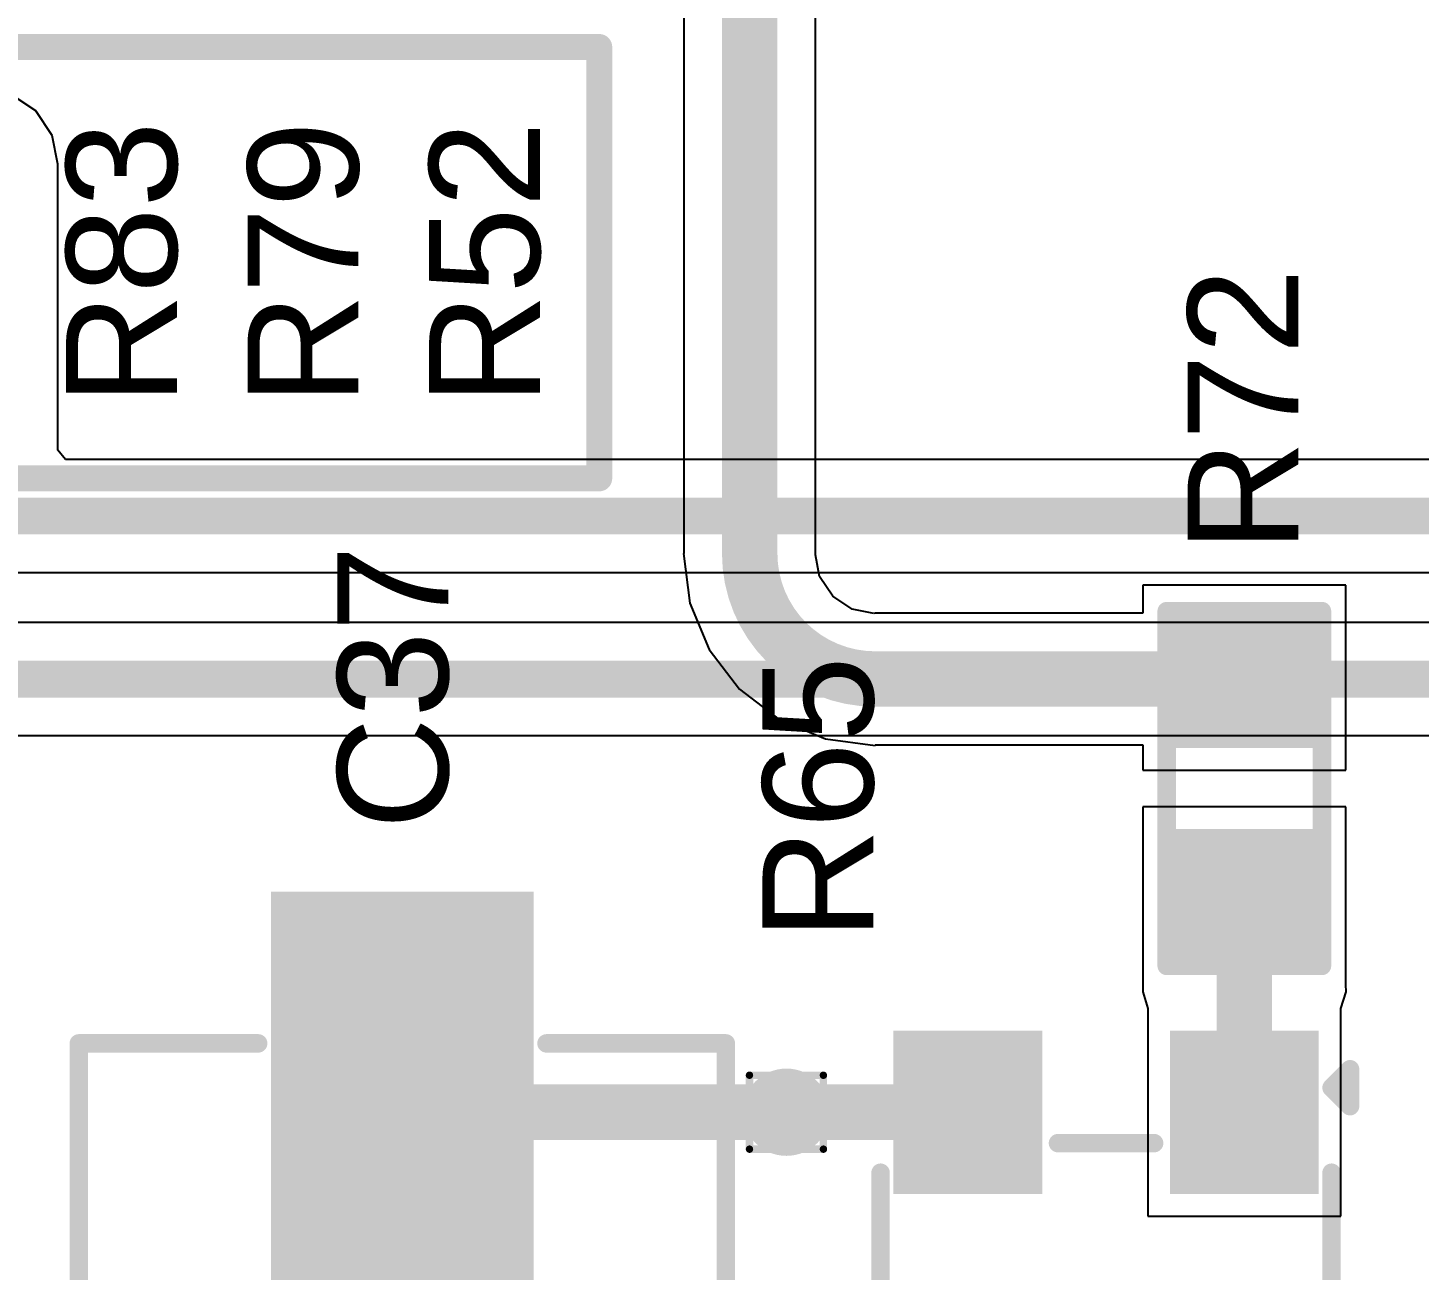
# Model space of a CAD drawing. Header units: inches. Extents: x -40 to 219, y 2 to 133.
# Drawn here: x 74.08 to 83.64, y 30.28 to 38.82 of the extents above; entities that cross this region are included whole.
import ezdxf

# ---------------------------------------------------------------- set-up
doc = ezdxf.new("R2010")
doc.units = ezdxf.units.IN
for name, color, linetype in [('Bottom Layer', 5, 'Continuous'), ('Drill Drawing', 1, 'Continuous'), ('Top Layer', 1, 'Continuous'), ('Top Overlay', 2, 'Continuous'), ('Top Paste', 8, 'Continuous'), ('Top Solder', 216, 'Continuous'), ('Via Holes', 16, 'Continuous')]:
    doc.layers.add(name, color=color, linetype=linetype)
doc.styles.add('Arial', font='', dxfattribs={"height": 0.2})
doc.styles.get('Arial').set_extended_font_data('Arial')

# ---------------------------------------------------------------- blocks, each defined once
blk = doc.blocks.new('R___0603_46')
at = {"layer": 'Top Layer'}
for points in [[(-0.3809999999999999, 0.4445), (-0.3809999999999999, -0.4445), (-1.143, -0.4445), (-1.143, 0.4445)], [(1.143, 0.4445), (1.143, -0.4445), (0.3809999999999999, -0.4445), (0.3809999999999999, 0.4445)]]:
    blk.add_hatch(color=1, dxfattribs=at).paths.add_polyline_path(points)
at = {"layer": 'Top Paste'}
for points in [[(-0.3809999999999999, 0.4445), (-0.3809999999999999, -0.4445), (-1.143, -0.4445), (-1.143, 0.4445)], [(1.143, 0.4445), (1.143, -0.4445), (0.3809999999999999, -0.4445), (0.3809999999999999, 0.4445)]]:
    blk.add_hatch(color=8, dxfattribs=at).paths.add_polyline_path(points)
at = {"layer": 'Top Solder'}
for points in [[(-0.2794, 0.5460999999999999), (-0.2794, -0.5460999999999999), (-1.2446, -0.5460999999999999), (-1.2446, 0.5460999999999999)], [(1.2446, 0.5460999999999999), (1.2446, -0.5460999999999999), (0.2794, -0.5460999999999999), (0.2794, 0.5460999999999999)]]:
    blk.add_hatch(color=216, dxfattribs=at).paths.add_polyline_path(points)
at = {"layer": 'Top Overlay'}
for points in [[(-1.2192, 0.5334, 0.127, 0.127, 0), (1.2192, 0.5334, 0.127, 0.127, 0)], [(-1.2192, 0.5334, 0.127, 0.127, 0), (-1.2192, -0.5334, 0.127, 0.127, 0)], [(1.2192, 0.5334, 0.127, 0.127, 0), (1.2192, -0.5334, 0.127, 0.127, 0)], [(-1.2192, -0.5334, 0.127, 0.127, 0), (1.2192, -0.5334, 0.127, 0.127, 0)]]:
    blk.add_lwpolyline(points, format="xyseb", dxfattribs=at)
for points in [[(-1.25095, 0.5334, 0.0635, 0.0635, 1), (-1.18745, 0.5334, 0.0635, 0.0635, 1)], [(-1.25095, 0.5334, 0.0635, 0.0635, 1), (-1.18745, 0.5334, 0.0635, 0.0635, 1)], [(1.18745, 0.5334, 0.0635, 0.0635, 1), (1.25095, 0.5334, 0.0635, 0.0635, 1)], [(1.18745, 0.5334, 0.0635, 0.0635, 1), (1.25095, 0.5334, 0.0635, 0.0635, 1)], [(-1.25095, -0.5334, 0.0635, 0.0635, 1), (-1.18745, -0.5334, 0.0635, 0.0635, 1)], [(-1.25095, -0.5334, 0.0635, 0.0635, 1), (-1.18745, -0.5334, 0.0635, 0.0635, 1)], [(1.18745, -0.5334, 0.0635, 0.0635, 1), (1.25095, -0.5334, 0.0635, 0.0635, 1)], [(1.18745, -0.5334, 0.0635, 0.0635, 1), (1.25095, -0.5334, 0.0635, 0.0635, 1)]]:
    blk.add_lwpolyline(points, format="xyseb", close=True, dxfattribs=at)
blk = doc.blocks.new('SOT_23_116')
at = {"layer": 'Top Layer'}
for points in [[(-0.41000045, 1.46000089), (0.41000045, 1.46000089), (0.41000045, 0.54000019), (-0.41000045, 0.54000019)], [(-1.36000109, -0.54000019), (-0.54000019, -0.54000019), (-0.54000019, -1.46000089), (-1.36000109, -1.46000089)], [(0.54000019, -0.54000019), (1.36000109, -0.54000019), (1.36000109, -1.46000089), (0.54000019, -1.46000089)]]:
    blk.add_hatch(color=1, dxfattribs=at).paths.add_polyline_path(points)
at = {"layer": 'Top Paste'}
for points in [[(-0.41000045, 1.46000089), (0.41000045, 1.46000089), (0.41000045, 0.54000019), (-0.41000045, 0.54000019)], [(-1.36000109, -0.54000019), (-0.54000019, -0.54000019), (-0.54000019, -1.46000089), (-1.36000109, -1.46000089)], [(0.54000019, -0.54000019), (1.36000109, -0.54000019), (1.36000109, -1.46000089), (0.54000019, -1.46000089)]]:
    blk.add_hatch(color=8, dxfattribs=at).paths.add_polyline_path(points)
at = {"layer": 'Top Solder'}
for points in [[(-0.51160045, 1.56160089), (0.51160045, 1.56160089), (0.51160045, 0.43840019), (-0.51160045, 0.43840019)], [(-1.46160109, -0.43840019), (-0.43840019, -0.43840019), (-0.43840019, -1.56160089), (-1.46160109, -1.56160089)], [(0.43840019, -0.43840019), (1.46160109, -0.43840019), (1.46160109, -1.56160089), (0.43840019, -1.56160089)]]:
    blk.add_hatch(color=216, dxfattribs=at).paths.add_polyline_path(points)
at = {"layer": 'Top Overlay'}
for points in [[(-0.5588, 0.8128, 0.127, 0.127, 0), (-1.54940254, 0.8127974599999999, 0.127, 0.127, 0)], [(-1.5494, -0.5841999999999999, 0.127, 0.127, 0), (-1.54940254, 0.8127974599999999, 0.127, 0.127, 0)], [(1.54940254, 0.8127974599999999, 0.127, 0.127, 0), (0.5588, 0.8128, 0.127, 0.127, 0)], [(1.54940254, 0.8127974599999999, 0.127, 0.127, 0), (1.5494, -0.5841999999999999, 0.127, 0.127, 0)], [(0.3302, -0.7874, 0.127, 0.127, 0), (-0.3302, -0.7874, 0.127, 0.127, 0)], [(-1.5494, -1.1684, 0.127, 0.127, 0), (-1.6764, -1.0414, 0.127, 0.127, 0)], [(-1.6764, -1.0414, 0.127, 0.127, 0), (-1.6764, -1.29540254, 0.127, 0.127, 0)], [(-1.5494, -1.1684, 0.127, 0.127, 0), (-1.6764, -1.29540254, 0.127, 0.127, 0)]]:
    blk.add_lwpolyline(points, format="xyseb", dxfattribs=at)
for points in [[(-1.58115254, 0.8127974599999999, 0.0635, 0.0635, 1), (-1.51765254, 0.8127974599999999, 0.0635, 0.0635, 1)], [(-1.58115254, 0.8127974599999999, 0.0635, 0.0635, 1), (-1.51765254, 0.8127974599999999, 0.0635, 0.0635, 1)], [(-0.5905499999999999, 0.8128, 0.0635, 0.0635, 1), (-0.52705, 0.8128, 0.0635, 0.0635, 1)], [(0.52705, 0.8128, 0.0635, 0.0635, 1), (0.5905499999999999, 0.8128, 0.0635, 0.0635, 1)], [(1.51765254, 0.8127974599999999, 0.0635, 0.0635, 1), (1.58115254, 0.8127974599999999, 0.0635, 0.0635, 1)], [(1.51765254, 0.8127974599999999, 0.0635, 0.0635, 1), (1.58115254, 0.8127974599999999, 0.0635, 0.0635, 1)], [(-1.58115, -0.5841999999999999, 0.0635, 0.0635, 1), (-1.51765, -0.5841999999999999, 0.0635, 0.0635, 1)], [(1.51765, -0.5841999999999999, 0.0635, 0.0635, 1), (1.58115, -0.5841999999999999, 0.0635, 0.0635, 1)], [(-0.36195, -0.7874, 0.0635, 0.0635, 1), (-0.29845, -0.7874, 0.0635, 0.0635, 1)], [(0.29845, -0.7874, 0.0635, 0.0635, 1), (0.36195, -0.7874, 0.0635, 0.0635, 1)], [(-1.70815, -1.0414, 0.0635, 0.0635, 1), (-1.64465, -1.0414, 0.0635, 0.0635, 1)], [(-1.70815, -1.0414, 0.0635, 0.0635, 1), (-1.64465, -1.0414, 0.0635, 0.0635, 1)], [(-1.58115, -1.1684, 0.0635, 0.0635, 1), (-1.51765, -1.1684, 0.0635, 0.0635, 1)], [(-1.58115, -1.1684, 0.0635, 0.0635, 1), (-1.51765, -1.1684, 0.0635, 0.0635, 1)], [(-1.70815, -1.29540254, 0.0635, 0.0635, 1), (-1.64465, -1.29540254, 0.0635, 0.0635, 1)], [(-1.70815, -1.29540254, 0.0635, 0.0635, 1), (-1.64465, -1.29540254, 0.0635, 0.0635, 1)]]:
    blk.add_lwpolyline(points, format="xyseb", close=True, dxfattribs=at)
blk = doc.blocks.new('RVT1E100M0405__175')
at = {"layer": 'Top Layer'}
for points in [[(-3.09999888, 0.7999996699999999), (-0.499999, 0.7999996699999999), (-0.499999, -0.7999996699999999), (-3.09999888, -0.7999996699999999)], [(0.50000154, 0.7999996699999999), (3.10000142, 0.7999996699999999), (3.10000142, -0.7999996699999999), (0.50000154, -0.7999996699999999)]]:
    blk.add_hatch(color=1, dxfattribs=at).paths.add_polyline_path(points)
at = {"layer": 'Top Paste'}
for points in [[(-3.09999888, 0.7999996699999999), (-0.499999, 0.7999996699999999), (-0.499999, -0.7999996699999999), (-3.09999888, -0.7999996699999999)], [(0.50000154, 0.7999996699999999), (3.10000142, 0.7999996699999999), (3.10000142, -0.7999996699999999), (0.50000154, -0.7999996699999999)]]:
    blk.add_hatch(color=8, dxfattribs=at).paths.add_polyline_path(points)
at = {"layer": 'Top Solder'}
for points in [[(-3.20159888, 0.90159967), (-0.398399, 0.90159967), (-0.398399, -0.90159967), (-3.20159888, -0.90159967)], [(0.39840154, 0.90159967), (3.20160142, 0.90159967), (3.20160142, -0.90159967), (0.39840154, -0.90159967)]]:
    blk.add_hatch(color=216, dxfattribs=at).paths.add_polyline_path(points)
at = {"layer": 'Top Overlay'}
for points in [[(-1.4605, 2.2225, 0.127, 0.127, 0), (-2.159, 1.524, 0.127, 0.127, 0)], [(-1.4605, 2.2225, 0.127, 0.127, 0), (-1.27, 2.2225, 0.127, 0.127, 0)], [(-1.27, 2.2225, 0.127, 0.127, 0), (2.159, 2.2225, 0.127, 0.127, 0)], [(2.159, 2.2225, 0.127, 0.127, 0), (2.159, 0.9905999999999999, 0.127, 0.127, 0)], [(-2.7432, 1.651, 0.127, 0.127, 0), (-2.7432, 0.9397999999999999, 0.127, 0.127, 0)], [(-2.159, 1.524, 0.127, 0.127, 0), (-2.15899746, 0.9652025399999999, 0.127, 0.127, 0)], [(-3.0988, 1.2954, 0.127, 0.127, 0), (-2.3876, 1.2954, 0.127, 0.127, 0)], [(-2.15899746, -0.9652025399999999, 0.127, 0.127, 0), (-2.159, -1.524, 0.127, 0.127, 0)], [(2.159, -0.9905999999999999, 0.127, 0.127, 0), (2.159, -2.2225, 0.127, 0.127, 0)], [(-2.159, -1.524, 0.127, 0.127, 0), (-1.4605, -2.2225, 0.127, 0.127, 0)], [(-1.4605, -2.2225, 0.127, 0.127, 0), (-1.27, -2.2225, 0.127, 0.127, 0)], [(-1.27, -2.2225, 0.127, 0.127, 0), (2.159, -2.2225, 0.127, 0.127, 0)]]:
    blk.add_lwpolyline(points, format="xyseb", dxfattribs=at)
for points in [[(-1.49225, 2.2225, 0.0635, 0.0635, 1), (-1.42875, 2.2225, 0.0635, 0.0635, 1)], [(-1.49225, 2.2225, 0.0635, 0.0635, 1), (-1.42875, 2.2225, 0.0635, 0.0635, 1)], [(-1.30175, 2.2225, 0.0635, 0.0635, 1), (-1.23825, 2.2225, 0.0635, 0.0635, 1)], [(-1.30175, 2.2225, 0.0635, 0.0635, 1), (-1.23825, 2.2225, 0.0635, 0.0635, 1)], [(2.12725, 2.2225, 0.0635, 0.0635, 1), (2.19075, 2.2225, 0.0635, 0.0635, 1)], [(2.12725, 2.2225, 0.0635, 0.0635, 1), (2.19075, 2.2225, 0.0635, 0.0635, 1)], [(-2.77495, 1.651, 0.0635, 0.0635, 1), (-2.71145, 1.651, 0.0635, 0.0635, 1)], [(-2.19075, 1.524, 0.0635, 0.0635, 1), (-2.12725, 1.524, 0.0635, 0.0635, 1)], [(-2.19075, 1.524, 0.0635, 0.0635, 1), (-2.12725, 1.524, 0.0635, 0.0635, 1)], [(-3.13055, 1.2954, 0.0635, 0.0635, 1), (-3.06705, 1.2954, 0.0635, 0.0635, 1)], [(-2.41935, 1.2954, 0.0635, 0.0635, 1), (-2.35585, 1.2954, 0.0635, 0.0635, 1)], [(2.12725, 0.9905999999999999, 0.0635, 0.0635, 1), (2.19075, 0.9905999999999999, 0.0635, 0.0635, 1)], [(-2.77495, 0.9397999999999999, 0.0635, 0.0635, 1), (-2.71145, 0.9397999999999999, 0.0635, 0.0635, 1)], [(-2.19074746, 0.9652025399999999, 0.0635, 0.0635, 1), (-2.12724746, 0.9652025399999999, 0.0635, 0.0635, 1)], [(-2.19074746, -0.9652025399999999, 0.0635, 0.0635, 1), (-2.12724746, -0.9652025399999999, 0.0635, 0.0635, 1)], [(2.12725, -0.9905999999999999, 0.0635, 0.0635, 1), (2.19075, -0.9905999999999999, 0.0635, 0.0635, 1)], [(-2.19075, -1.524, 0.0635, 0.0635, 1), (-2.12725, -1.524, 0.0635, 0.0635, 1)], [(-2.19075, -1.524, 0.0635, 0.0635, 1), (-2.12725, -1.524, 0.0635, 0.0635, 1)], [(-1.49225, -2.2225, 0.0635, 0.0635, 1), (-1.42875, -2.2225, 0.0635, 0.0635, 1)], [(-1.49225, -2.2225, 0.0635, 0.0635, 1), (-1.42875, -2.2225, 0.0635, 0.0635, 1)], [(-1.30175, -2.2225, 0.0635, 0.0635, 1), (-1.23825, -2.2225, 0.0635, 0.0635, 1)], [(-1.30175, -2.2225, 0.0635, 0.0635, 1), (-1.23825, -2.2225, 0.0635, 0.0635, 1)], [(2.12725, -2.2225, 0.0635, 0.0635, 1), (2.19075, -2.2225, 0.0635, 0.0635, 1)], [(2.12725, -2.2225, 0.0635, 0.0635, 1), (2.19075, -2.2225, 0.0635, 0.0635, 1)]]:
    blk.add_lwpolyline(points, format="xyseb", close=True, dxfattribs=at)

msp = doc.modelspace()

# ---------------------------------------------------------------- hatches: boundary and pattern name
at = {"layer": 'Bottom Layer'}
h = msp.add_hatch(color=5, dxfattribs=at)
edge = h.paths.add_edge_path()
edge.add_arc((79.29732172, 31.36299289999999), 0.2999994, 0, 360)
at = {"layer": 'Top Layer'}
h = msp.add_hatch(color=1, dxfattribs=at)
edge = h.paths.add_edge_path()
edge.add_arc((79.29732172, 31.36299289999999), 0.2999994, 0, 360)
at = {"layer": 'Via Holes'}
h = msp.add_hatch(color=7, dxfattribs=at)
edge = h.paths.add_edge_path()
edge.add_arc((79.29732172, 31.36299289999999), 0.1499997, 0, 360)

# ---------------------------------------------------------------- linework, layer by layer
at = {"layer": 'Bottom Layer'}
for p, q in [((74.13946564, 38.24464029999999), (73.97142939999999, 38.35691846)), ((74.25174379999999, 38.07660406), (74.13946564, 38.24464029999999)), ((74.29116968, 37.87839262), (74.25174379999999, 38.07660406)), ((74.29116968, 35.9142919), (74.29116968, 37.87839262)), ((74.34430394, 35.8495473), (74.29116968, 35.9142919)), ((86.02743779999999, 35.8495473), (74.34430394, 35.8495473)), ((69.63979975999999, 35.07261717999999), (86.02743779999999, 35.07261717999999)), ((86.74167818, 34.72876468), (72.27875308, 34.72876468)), ((72.27875308, 33.95183456), (86.74167818, 33.95183456))]:
    msp.add_line(p, q, dxfattribs=at)
for points in [[(69.24479165999999, 35.46108224, 0.254, 0.254, 0), (86.02743779999999, 35.46108224, 0.254, 0.254, 0)], [(71.88374497999999, 34.34029962, 0.254, 0.254, 0), (86.74167818, 34.34029962, 0.254, 0.254, 0)]]:
    msp.add_lwpolyline(points, format="xyseb", dxfattribs=at)
at = {"layer": 'Drill Drawing'}
for points in [[(79.04332172, 31.6169929, 0.0508, 0.0508, 0), (79.55132171999999, 31.6169929, 0.0508, 0.0508, 0)], [(79.04332172, 31.1089929, 0.0508, 0.0508, 0), (79.04332172, 31.6169929, 0.0508, 0.0508, 0)], [(79.55132171999999, 31.1089929, 0.0508, 0.0508, 0), (79.55132171999999, 31.6169929, 0.0508, 0.0508, 0)], [(79.04332172, 31.1089929, 0.0508, 0.0508, 0), (79.55132171999999, 31.1089929, 0.0508, 0.0508, 0)]]:
    msp.add_lwpolyline(points, format="xyseb", dxfattribs=at)
for points in [[(79.03062172, 31.6169929, 0.0254, 0.0254, 1), (79.05602171999999, 31.6169929, 0.0254, 0.0254, 1)], [(79.03062172, 31.6169929, 0.0254, 0.0254, 1), (79.05602171999999, 31.6169929, 0.0254, 0.0254, 1)], [(79.53862172, 31.6169929, 0.0254, 0.0254, 1), (79.56402172, 31.6169929, 0.0254, 0.0254, 1)], [(79.53862172, 31.6169929, 0.0254, 0.0254, 1), (79.56402172, 31.6169929, 0.0254, 0.0254, 1)], [(79.03062172, 31.1089929, 0.0254, 0.0254, 1), (79.05602171999999, 31.1089929, 0.0254, 0.0254, 1)], [(79.03062172, 31.1089929, 0.0254, 0.0254, 1), (79.05602171999999, 31.1089929, 0.0254, 0.0254, 1)], [(79.53862172, 31.1089929, 0.0254, 0.0254, 1), (79.56402172, 31.1089929, 0.0254, 0.0254, 1)], [(79.53862172, 31.1089929, 0.0254, 0.0254, 1), (79.56402172, 31.1089929, 0.0254, 0.0254, 1)]]:
    msp.add_lwpolyline(points, format="xyseb", close=True, dxfattribs=at)
at = {"layer": 'Top Layer'}
for p, q in [((78.59159288, 45.77236718), (78.59159288, 35.20325192)), ((79.49800712, 35.20325192), (79.49800712, 45.77236718)), ((78.59159288, 35.20325192), (78.58901732, 35.20325192)), ((78.58901732, 35.20325192), (78.63395246, 34.86193942)), ((79.49602845999999, 35.19330528), (79.49800712, 35.20325192)), ((79.52554072, 35.04493372), (79.49602845999999, 35.19330528)), ((79.61522049999999, 34.91072011999999), (79.52554072, 35.04493372)), ((79.74943409999999, 34.82104034), (79.61522049999999, 34.91072011999999)), ((83.14190636, 34.98485256), (81.74490635999999, 34.98485256)), ((81.74490635999999, 34.98485256), (81.74490635999999, 34.79350674)), ((83.14190636, 33.71485256), (83.14190636, 34.98485256)), ((78.63395246, 34.86193942), (78.76569463999999, 34.54388316)), ((79.89780565999999, 34.79152808), (79.74943409999999, 34.82104034)), ((79.9077523, 34.79350674), (79.89780565999999, 34.79152808)), ((81.74490635999999, 34.79350674), (79.9077523, 34.79350674)), ((78.76569463999999, 34.54388316), (78.97526495999999, 34.27076458)), ((78.97526495999999, 34.27076458), (79.24838353999999, 34.06119425999999)), ((79.24838353999999, 34.06119425999999), (79.5664398, 33.92945208)), ((79.5664398, 33.92945208), (79.9077523, 33.88451694)), ((79.9077523, 33.88451694), (79.9077523, 33.88709249999999)), ((79.9077523, 33.88709249999999), (81.74490635999999, 33.88709249999999)), ((81.74490635999999, 33.88709249999999), (81.74490635999999, 33.71485256)), ((81.74490635999999, 33.71485256), (83.14190636, 33.71485256)), ((83.14190636, 33.46085256), (81.74490635999999, 33.46085256)), ((81.74490635999999, 33.46085256), (81.74490635999999, 32.24052988)), ((83.14190636, 32.24047654), (83.14190636, 33.46085256)), ((81.74490635999999, 32.24052988), (81.74490128, 32.1908551)), ((83.14191144, 32.1908551), (83.14190636, 32.24047654)), ((81.74490128, 32.1908551), (81.74489874, 32.1908551)), ((81.74489874, 32.1908551), (81.7793386, 32.07698689999999)), ((83.10734457999999, 32.07698689999999), (83.14191398, 32.1908551)), ((83.14191398, 32.1908551), (83.14191144, 32.1908551)), ((81.7793386, 32.07698689999999), (81.77934368, 32.07698436)), ((81.77934368, 32.07698436), (81.77934368, 30.64899382)), ((83.10734203999999, 32.07698436), (83.10734457999999, 32.07698689999999)), ((83.10734203999999, 30.64899382), (83.10734203999999, 32.07698436)), ((81.77934368, 30.64899382), (83.10734203999999, 30.64899382))]:
    msp.add_line(p, q, dxfattribs=at)
for points in [[(79.0448, 35.20325192, 0.3809999999999999, 0.3809999999999999, 0), (79.0448, 45.77236718, 0.3809999999999999, 0.3809999999999999, 0)], [(79.9077523, 34.34029962, 0.3809999999999999, 0.3809999999999999, -0.4142135623730951), (79.0448, 35.20325192, 0.3809999999999999, 0.3809999999999999, 0)], [(79.9077523, 34.34029962, 0.3809999999999999, 0.3809999999999999, 0), (82.44340635999998, 34.34029962, 0.3809999999999999, 0.3809999999999999, 0)], [(82.44340635999998, 34.34029962, 0.3809999999999999, 0.3809999999999999, 0), (82.44340635999998, 34.34985256, 0.3809999999999999, 0.3809999999999999, 0)], [(82.44334285999999, 31.36299289999999, 0.3809999999999999, 0.3809999999999999, 0), (82.44334285999999, 32.82590844, 0.3809999999999999, 0.3809999999999999, 0)], [(76.65822108, 31.35019638, 0.3809999999999999, 0.3809999999999999, 0), (76.65822108, 31.36299289999999, 0.3809999999999999, 0.3809999999999999, 0)], [(76.65822108, 31.36299289999999, 0.3809999999999999, 0.3809999999999999, 0), (79.29732172, 31.36299289999999, 0.3809999999999999, 0.3809999999999999, 0)], [(79.29732172, 31.36299289999999, 0.3809999999999999, 0.3809999999999999, 0), (80.54323998, 31.36299289999999, 0.3809999999999999, 0.3809999999999999, 0)], [(80.54323998, 31.36299289999999, 0.3809999999999999, 0.3809999999999999, 0), (80.54329078, 31.3630437, 0.3809999999999999, 0.3809999999999999, 0)]]:
    msp.add_lwpolyline(points, format="xyseb", dxfattribs=at)
for points in [[(78.94954999999999, 35.20325192, 0.1905, 0.1905, 1), (79.14004999999999, 35.20325192, 0.1905, 0.1905, 1)], [(78.94954999999999, 35.20325192, 0.1905, 0.1905, 1), (79.14004999999999, 35.20325192, 0.1905, 0.1905, 1)], [(79.8125023, 34.34029962, 0.1905, 0.1905, 1), (80.00300229999999, 34.34029962, 0.1905, 0.1905, 1)], [(79.8125023, 34.34029962, 0.1905, 0.1905, 1), (80.00300229999999, 34.34029962, 0.1905, 0.1905, 1)], [(82.34815636, 34.34985256, 0.1905, 0.1905, 1), (82.53865635999999, 34.34985256, 0.1905, 0.1905, 1)], [(82.34815636, 34.34029962, 0.1905, 0.1905, 1), (82.53865635999999, 34.34029962, 0.1905, 0.1905, 1)], [(82.34815636, 34.34029962, 0.1905, 0.1905, 1), (82.53865635999999, 34.34029962, 0.1905, 0.1905, 1)], [(82.34809286, 32.82590844, 0.1905, 0.1905, 1), (82.53859286, 32.82590844, 0.1905, 0.1905, 1)], [(76.56297108, 31.36299289999999, 0.1905, 0.1905, 1), (76.75347108, 31.36299289999999, 0.1905, 0.1905, 1)], [(76.56297108, 31.36299289999999, 0.1905, 0.1905, 1), (76.75347108, 31.36299289999999, 0.1905, 0.1905, 1)], [(79.20207171999999, 31.36299289999999, 0.1905, 0.1905, 1), (79.39257171999999, 31.36299289999999, 0.1905, 0.1905, 1)], [(79.20207171999999, 31.36299289999999, 0.1905, 0.1905, 1), (79.39257171999999, 31.36299289999999, 0.1905, 0.1905, 1)], [(80.44798998, 31.36299289999999, 0.1905, 0.1905, 1), (80.63848998, 31.36299289999999, 0.1905, 0.1905, 1)], [(80.44798998, 31.36299289999999, 0.1905, 0.1905, 1), (80.63848998, 31.36299289999999, 0.1905, 0.1905, 1)], [(80.44804078, 31.3630437, 0.1905, 0.1905, 1), (80.63854078, 31.3630437, 0.1905, 0.1905, 1)], [(82.34809286, 31.36299289999999, 0.1905, 0.1905, 1), (82.53859286, 31.36299289999999, 0.1905, 0.1905, 1)], [(76.56297108, 31.35019638, 0.1905, 0.1905, 1), (76.75347108, 31.35019638, 0.1905, 0.1905, 1)]]:
    msp.add_lwpolyline(points, format="xyseb", close=True, dxfattribs=at)
at = {"layer": 'Top Overlay'}
for points in [[(72.60501608, 38.6846699, 0.1778, 0.1778, 0), (78.01126129999999, 38.6846699, 0.1778, 0.1778, 0)], [(78.01126129999999, 35.71939261999999, 0.1778, 0.1778, 0), (78.01126129999999, 38.6846699, 0.1778, 0.1778, 0)], [(73.48329473999999, 35.71939261999999, 0.1778, 0.1778, 0), (78.01126129999999, 35.71939261999999, 0.1778, 0.1778, 0)]]:
    msp.add_lwpolyline(points, format="xyseb", dxfattribs=at)
for points in [[(77.96681129999999, 38.6846699, 0.08889999999999999, 0.08889999999999999, 1), (78.05571129999998, 38.6846699, 0.08889999999999999, 0.08889999999999999, 1)], [(77.96681129999999, 38.6846699, 0.08889999999999999, 0.08889999999999999, 1), (78.05571129999998, 38.6846699, 0.08889999999999999, 0.08889999999999999, 1)], [(77.96681129999999, 35.71939261999999, 0.08889999999999999, 0.08889999999999999, 1), (78.05571129999998, 35.71939261999999, 0.08889999999999999, 0.08889999999999999, 1)], [(77.96681129999999, 35.71939261999999, 0.08889999999999999, 0.08889999999999999, 1), (78.05571129999998, 35.71939261999999, 0.08889999999999999, 0.08889999999999999, 1)]]:
    msp.add_lwpolyline(points, format="xyseb", close=True, dxfattribs=at)

# ---------------------------------------------------------------- block references
for name, p, rotation in [('R___0603_46', (82.44340635999998, 33.58785256), 90), ('RVT1E100M0405__175', (76.65811948, 29.67712632), 90), ('SOT_23_116', (81.49334221999999, 30.36299236), 180)]:
    msp.add_blockref(name, p, dxfattribs=dict(rotation=rotation))

# ---------------------------------------------------------------- texts
at = {"layer": 'Top Overlay', "style": 'Arial'}
for s, p in [('R83', (75.10968976, 36.22099944)), ('R79', (76.35683483999999, 36.22099944)), ('R52', (77.60397991999999, 36.22099944)), ('R72', (82.81549349999999, 35.21172282)), ('C37', (76.97349349999999, 33.30672282)), ('R65', (79.8944935, 32.54472282))]:
    msp.add_text(s, height=0.7619999999999999, rotation=90, dxfattribs=at).set_placement(p)

doc.saveas('drawing.dxf')
